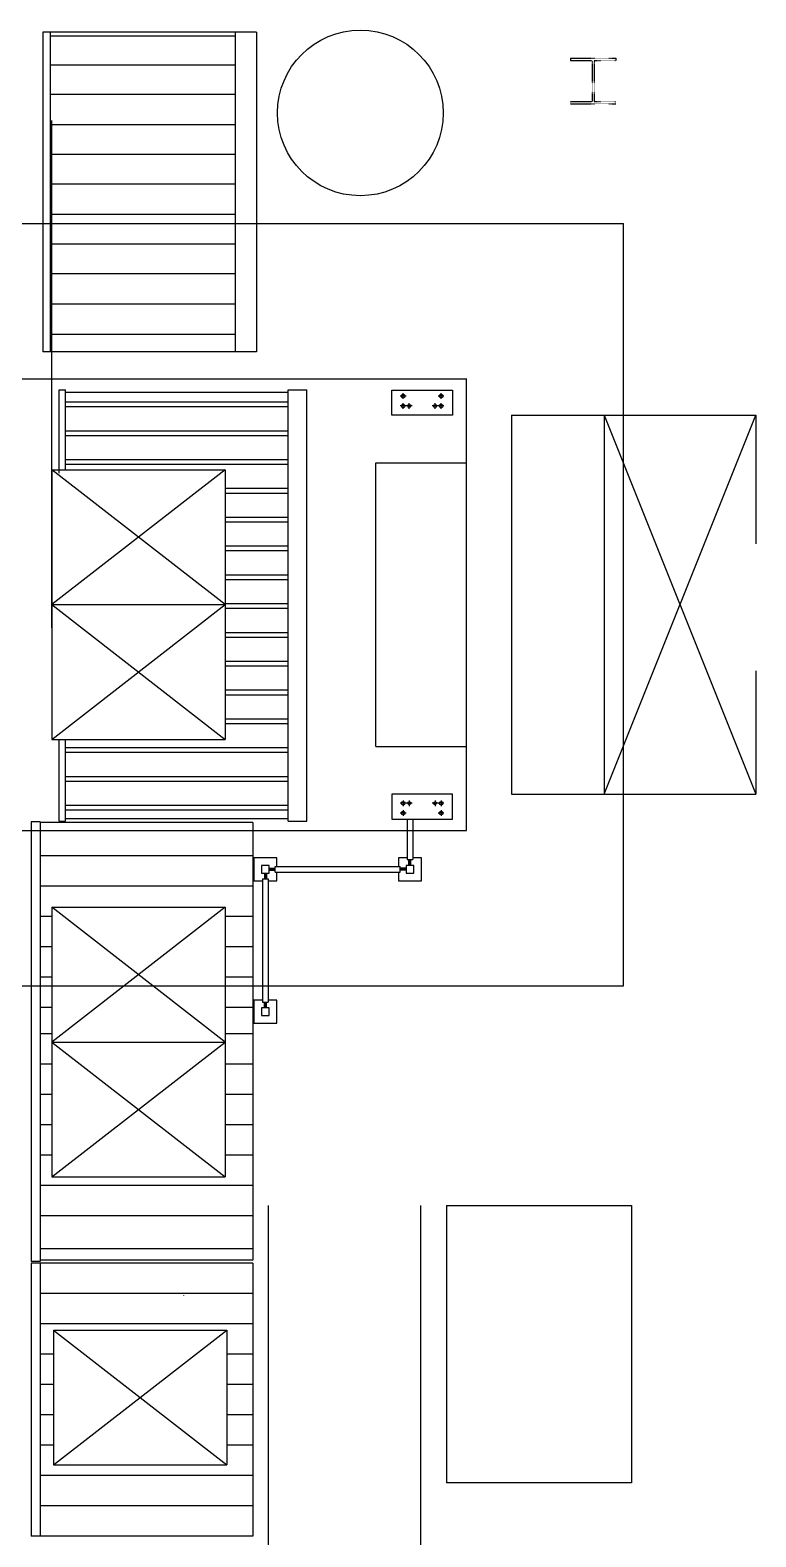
# Model space of a CAD drawing. Header units: millimetres. Extents: x -1732 to 458256, y -4349 to 130988.
# Drawn here: x 83778 to 88562, y 107528 to 117464 of the extents above; entities that cross this region are included whole.
import ezdxf

# ---------------------------------------------------------------- set-up
doc = ezdxf.new("R2010")
doc.units = ezdxf.units.MM
doc.header["$LTSCALE"] = 0.01
doc.header["$MEASUREMENT"] = 0
doc.linetypes.add('PHANTOM2', pattern=[31.75, 15.875, -3.175, 3.175, -3.175, 3.175, -3.175])
for name, color, linetype in [('AGTRAJCO', 200, 'CONTINUOUS'), ('F-E-EQP', 251, 'CONTINUOUS'), ('F-E-EQP-PH2', 251, 'PHANTOM2'), ('Gardes', 251, 'CONTINUOUS'), ('S-E-ACI', 251, 'PHANTOM2')]:
    doc.layers.add(name, color=color, linetype=linetype)

# ---------------------------------------------------------------- blocks, each defined once
blk = doc.blocks.new('Garde 4 5 6')
at = {"layer": 'Gardes', "linetype": 'Continuous'}
for p, q in [((107546.6, 166330.1), (107584.7, 166330.1)), ((107546.6, 166330.1), (107546.6, 166063.4)), ((107584.7, 166330.1), (107584.7, 166063.4)), ((107546.6, 166063.4), (107584.7, 166063.4)), ((107559.3, 166025.3), (107559.3, 166063.4)), ((107565.6, 166025.3), (107565.6, 166063.4)), ((107572, 166025.3), (107572, 166063.4)), ((106606.8, 165974.5), (106606.8, 165936.4)), ((106613.1, 165974.5), (106613.1, 165936.4)), ((106619.5, 165974.5), (106619.5, 165936.4)), ((106638.5, 166006.3), (106676.6, 166006.3)), ((106638.5, 165999.9), (106676.6, 165999.9)), ((106638.5, 165993.6), (106676.6, 165993.6)), ((106676.6, 165980.9), (106676.6, 166019)), ((106676.6, 166019), (107502.1, 166019)), ((106676.6, 165980.9), (107502.1, 165980.9)), ((107502.1, 165980.9), (107502.1, 166019)), ((107540.2, 166006.3), (107502.1, 166006.3)), ((107540.2, 165999.9), (107502.1, 165999.9)), ((107540.2, 165993.6), (107502.1, 165993.6)), ((106594.1, 165936.4), (106594.1, 165123.6)), ((106594.1, 165936.4), (106632.2, 165936.4)), ((106632.2, 165936.4), (106632.2, 165123.6)), ((106594.1, 165123.6), (106632.2, 165123.6)), ((106606.8, 165085.5), (106606.8, 165123.6)), ((106613.1, 165085.5), (106613.1, 165123.6)), ((106619.5, 165085.5), (106619.5, 165123.6))]:
    blk.add_line(p, q, dxfattribs=at)
for points in [[(106689.3, 166019), (106689.3, 166076.1), (106536.9, 166076.1), (106536.9, 165923.7), (106594.1, 165923.7)], [(107489.4, 165980.9), (107489.4, 165923.7), (107641.8, 165923.7), (107641.8, 166076.1), (107584.7, 166076.1)], [(107546.6, 166076.1), (107489.4, 166076.1), (107489.4, 166019)], [(106632.2, 165923.7), (106689.3, 165923.7), (106689.3, 165980.9)], [(106594.1, 165136.3), (106536.9, 165136.3), (106536.9, 164983.9), (106689.3, 164983.9), (106689.3, 165136.3), (106632.2, 165136.3)]]:
    blk.add_lwpolyline(points, dxfattribs=at)
for points in [[(106587.7, 166025.3), (106587.7, 165974.5), (106638.5, 165974.5), (106638.5, 166025.3)], [(107540.2, 166025.3), (107540.2, 165974.5), (107591, 165974.5), (107591, 166025.3)], [(106638.5, 165085.5), (106587.7, 165085.5), (106587.7, 165034.7), (106638.5, 165034.7)]]:
    blk.add_lwpolyline(points, close=True, dxfattribs=at)

msp = doc.modelspace()

# ---------------------------------------------------------------- linework, layer by layer
at = {"layer": 'AGTRAJCO'}
msp.add_line((84791.18049, 109119.77764), (84791.18049, 109121.77764), dxfattribs=at)
at = {"layer": 'F-E-EQP', "linetype": 'Continuous'}
for p, q in [((85270.13044, 117450.59968), (83860.43044, 117450.59968)), ((83860.43044, 117450.59968), (83860.43044, 115342.59968)), ((83910.43044, 117450.59968), (83910.43044, 115342.59968)), ((85129.63044, 117450.59968), (85129.63044, 115342.59968)), ((85270.13044, 117450.59968), (85270.13044, 115342.59968)), ((85129.63044, 117425.38557), (83910.43044, 117425.38557)), ((85129.63044, 117234.45694), (83910.43044, 117234.45694)), ((85129.63044, 117038.99262), (83910.43044, 117038.99262)), ((85129.63044, 116838.99262), (83910.43044, 116838.99262)), ((85129.63044, 116643.52831), (83910.43044, 116643.52831)), ((85129.63044, 116448.06399), (83910.43044, 116448.06399)), ((85129.63044, 116248.06399), (83910.43044, 116248.06399)), ((85129.63044, 116052.59968), (83910.43044, 116052.59968)), ((85129.63044, 115857.13536), (83910.43044, 115857.13536)), ((85129.63044, 115657.13536), (83910.43044, 115657.13536)), ((85129.63044, 115457.13536), (83910.43044, 115457.13536)), ((85270.13044, 115342.59968), (83860.43044, 115342.59968)), ((83970.20798, 114543.50053), (83970.20798, 115093.00053)), ((83970.20798, 115093.00053), (84011.20798, 115093.00053)), ((84011.20798, 114565.09968), (84011.20798, 115093.00053)), ((84011.20798, 115077.00053), (85478.20798, 115077.00053)), ((85478.20798, 112248.00053), (85478.20798, 115093.00053)), ((85478.20798, 115093.00053), (85602.20798, 115093.00053)), ((85602.20798, 112248.00053), (85602.20798, 115093.00053)), ((84011.20798, 115013.00053), (85478.20798, 115013.00053)), ((84011.20798, 114982.00053), (85478.20798, 114982.00053)), ((86951.82283, 114926.00053), (88561.82283, 114926.00053)), ((86951.82283, 114926.00053), (86951.82283, 112426.03868)), ((87561.82283, 114926.00053), (87561.82283, 112426.03868)), ((87561.82283, 112426.03868), (88561.82283, 114926.00053)), ((87561.82283, 114926.00053), (88561.82283, 112426.03868)), ((88561.82283, 114926.00053), (88561.82283, 114076.76517)), ((84011.20798, 114823.00053), (85478.20798, 114823.00053)), ((84011.20798, 114792.00058), (85478.20798, 114792.00058)), ((84011.20798, 114633.00058), (85478.20798, 114633.00058)), ((84011.20798, 114602.00058), (85478.20798, 114602.00058)), ((85063.20798, 113676.09968), (83920.20798, 114565.09968)), ((85063.20798, 114565.09968), (83920.20798, 113676.09968)), ((85063.20798, 114443.00058), (85478.20798, 114443.00058)), ((85063.20798, 114412.00058), (85478.20798, 114412.00058)), ((85063.20798, 114253.00058), (85478.20798, 114253.00058)), ((85063.20798, 114222.00058), (85478.20798, 114222.00058)), ((85063.20798, 114063.00058), (85478.20798, 114063.00058)), ((85063.20798, 114032.00058), (85478.20798, 114032.00058)), ((85063.20798, 113873.00058), (85478.20798, 113873.00058)), ((85063.20798, 113842.00058), (85478.20798, 113842.00058)), ((83920.20798, 112787.09968), (85063.20798, 113676.09968)), ((83920.20798, 113676.09968), (85063.20798, 112787.09968)), ((85063.20798, 113683.00058), (85478.20798, 113683.00058)), ((85063.20798, 113652.00058), (85478.20798, 113652.00058)), ((85063.20798, 113493.00058), (85478.20798, 113493.00058)), ((85063.20798, 113462.00058), (85478.20798, 113462.00058)), ((85063.20798, 113303.00058), (85478.20798, 113303.00058)), ((85063.20798, 113272.00058), (85478.20798, 113272.00058)), ((88561.82283, 113238.84669), (88561.82283, 112426.03868)), ((85063.20798, 113113.00058), (85478.20798, 113113.00058)), ((85063.20798, 113082.00058), (85478.20798, 113082.00058)), ((85063.20798, 112923.00058), (85478.20798, 112923.00058)), ((85063.20798, 112892.00058), (85478.20798, 112892.00058)), ((83970.20798, 112248.00053), (83970.20798, 112787.09968)), ((84011.20798, 112248.00053), (84011.20798, 112787.09968)), ((84011.20798, 112733.00058), (85478.20798, 112733.00058)), ((84011.20798, 112702.00058), (85478.20798, 112702.00058)), ((84011.20798, 112543.00058), (85478.20798, 112543.00058)), ((84011.20798, 112512.00058), (85478.20798, 112512.00058)), ((86951.82283, 112426.03868), (88561.82283, 112426.03868)), ((84011.20798, 112353.00058), (85478.20798, 112353.00058)), ((84011.20798, 112322.00058), (85478.20798, 112322.00058)), ((83844.92804, 112243.00053), (83784.92804, 112243.00053)), ((83784.92804, 112243.00053), (83784.92804, 109343.00053)), ((83844.92804, 112243.00053), (83844.92804, 109343.00053)), ((85244.92804, 112238.00053), (83844.92804, 112238.00053)), ((83970.20798, 112248.00053), (84011.20798, 112248.00053)), ((84011.20798, 112265.46303), (85478.20798, 112265.46303)), ((85244.92804, 112238.00053), (85244.92804, 109353.00053)), ((85478.20798, 112248.00053), (85602.20798, 112248.00053)), ((85244.92804, 112018.50053), (83844.92804, 112018.50053)), ((85244.9263, 111818.50053), (83844.92804, 111818.50053)), ((83921.12703, 111618.50053), (83844.92804, 111618.50053)), ((85064.12703, 110790.7142), (83921.12703, 111679.7142)), ((85064.12703, 111679.7142), (83921.12703, 110790.7142)), ((85244.92546, 111618.50053), (85064.12445, 111618.50053)), ((83921.12703, 111418.50053), (83844.92804, 111418.50053)), ((85244.92546, 111418.50053), (85064.12445, 111418.50053)), ((83921.12703, 111218.50053), (83844.92804, 111218.50053)), ((85244.92804, 111218.50053), (85064.12703, 111218.50053)), ((79225.61434, 111163.00052), (87688.82283, 111163.00052)), ((83921.12703, 111018.50053), (83844.92804, 111018.50053)), ((85244.92804, 111018.50053), (85064.12703, 111018.50053)), ((83921.12703, 110845.09968), (83844.92804, 110845.09968)), ((85244.92804, 110845.09968), (85064.12703, 110845.09968)), ((83921.12703, 109901.7142), (85064.12703, 110790.7142)), ((83921.12703, 110790.7142), (85064.12703, 109901.7142)), ((83921.12703, 110645.09968), (83844.92804, 110645.09968)), ((85244.92804, 110645.09968), (85064.12703, 110645.09968)), ((83921.12703, 110445.09968), (83844.92804, 110445.09968)), ((85244.92804, 110445.09968), (85064.12703, 110445.09968)), ((83921.12703, 110245.09968), (83844.92804, 110245.09968)), ((85244.92804, 110245.09968), (85064.12703, 110245.09968)), ((83921.12703, 110045.09968), (83844.92804, 110045.09968)), ((85244.92804, 110045.09968), (85064.12703, 110045.09968)), ((85244.92804, 109845.09968), (83844.92804, 109845.09968)), ((85244.92804, 109645.09968), (83844.92804, 109645.09968)), ((85244.92804, 109428.50053), (83844.92804, 109428.50053)), ((83844.92804, 109343.00053), (83784.92804, 109343.00053)), ((85244.92804, 109333.00053), (83784.92804, 109333.00053)), ((83784.92804, 109333.00053), (83784.92804, 107533.00053)), ((85244.92804, 109353.00053), (83844.92804, 109353.00053)), ((83844.92804, 109333.00053), (83844.92804, 107533.00053)), ((85244.92211, 109352.99678), (83868.87884, 109353.00036)), ((85244.92804, 109333.00053), (85244.92804, 107533.00053)), ((85244.92804, 109133.00053), (83844.92804, 109133.00053)), ((85244.92804, 108933.00053), (83844.92804, 108933.00053)), ((83931.47354, 108002.83688), (85074.47354, 108891.83688)), ((83931.47354, 108891.83688), (85074.47354, 108002.83688)), ((83931.47354, 108733.00053), (83844.92804, 108733.00053)), ((85244.92804, 108733.00053), (85074.47354, 108733.00053)), ((83931.47354, 108533.00053), (83844.92804, 108533.00053)), ((85244.92804, 108533.00053), (85074.47354, 108533.00053)), ((83931.47354, 108333.00053), (83844.92804, 108333.00053)), ((85244.92804, 108333.00053), (85074.47354, 108333.00053)), ((83931.47354, 108133.00053), (83844.92804, 108133.00053)), ((85244.92804, 108133.00053), (85074.47354, 108133.00053)), ((85244.92804, 107933.00053), (83844.92804, 107933.00053)), ((85244.92804, 107733.00053), (83844.92804, 107733.00053)), ((85244.92214, 107533.00053), (83784.92207, 107533.00433))]:
    msp.add_line(p, q, dxfattribs=at)
at = {"layer": 'F-E-EQP'}
for p, q in [((86236.82283, 115032.2077), (86236.82283, 115069.79335)), ((86486.82283, 115032.2077), (86486.82283, 115069.79335)), ((86255.61565, 115051.00053), (86218.03, 115051.00053)), ((86255.61565, 114986.00053), (86218.03, 114986.00053)), ((86236.82283, 114967.2077), (86236.82283, 115004.79335)), ((86295.61565, 114986.00053), (86258.03, 114986.00053)), ((86276.82283, 114967.2077), (86276.82283, 115004.79335)), ((86465.61565, 114986.00053), (86428.03, 114986.00053)), ((86446.82283, 114967.2077), (86446.82283, 115004.79335)), ((86505.61565, 115051.00053), (86468.03, 115051.00053)), ((86505.61565, 114986.00053), (86468.03, 114986.00053)), ((86486.82283, 114967.2077), (86486.82283, 115004.79335)), ((83920.20798, 114565.09968), (83920.20798, 112787.09968)), ((83920.20798, 114565.09968), (85063.20798, 114565.09968)), ((85063.20798, 114565.09968), (85063.20798, 112787.09968)), ((83920.20798, 113676.09968), (85063.20798, 113676.09968)), ((83920.20798, 112787.09968), (85063.20798, 112787.09968)), ((86562.43004, 112426.03868), (86162.43084, 112426.03868)), ((86236.82283, 112384.79335), (86236.82283, 112347.2077)), ((86276.82283, 112384.79335), (86276.82283, 112347.2077)), ((86446.82283, 112384.79335), (86446.82283, 112347.2077)), ((86486.82283, 112384.79335), (86486.82283, 112347.2077)), ((86255.61565, 112366.00053), (86218.03, 112366.00053)), ((86255.61565, 112301.00053), (86218.03, 112301.00053)), ((86236.82283, 112319.79335), (86236.82283, 112282.2077)), ((86295.61565, 112366.00053), (86258.03, 112366.00053)), ((86465.61565, 112366.00053), (86428.03, 112366.00053)), ((86505.61565, 112366.00053), (86468.03, 112366.00053)), ((86505.61565, 112301.00053), (86468.03, 112301.00053)), ((86486.82283, 112319.79335), (86486.82283, 112282.2077)), ((83921.12703, 111679.7142), (83921.12703, 109901.7142)), ((83921.12703, 111679.7142), (85064.12703, 111679.7142)), ((85064.12703, 111679.7142), (85064.12703, 109901.7142)), ((83921.12703, 110790.7142), (85064.12703, 110790.7142)), ((83921.12703, 109901.7142), (85064.12703, 109901.7142)), ((83931.47354, 108891.83688), (83931.47354, 108002.83688)), ((83931.47354, 108891.83688), (85074.47354, 108891.83688)), ((85074.47354, 108891.83688), (85074.47354, 108002.83688)), ((83931.47354, 108002.83688), (85074.47354, 108002.83688))]:
    msp.add_line(p, q, dxfattribs=at)
at = {"layer": 'F-E-EQP', "const_width": 10}
msp.add_lwpolyline([(83920.20798, 116869.18805), (83920.20798, 113521.01439)], dxfattribs=at)
at = {"layer": 'F-E-EQP', "linetype": 'Continuous'}
for points in [[(86161.82283, 114926.00053), (86161.82283, 115091.00053), (86561.82283, 115091.00053), (86561.82283, 114926.00053)], [(86161.82283, 112426.00053), (86161.82283, 112261.00053), (86561.82283, 112261.00053), (86561.82283, 112426.00053)]]:
    msp.add_lwpolyline(points, close=True, dxfattribs=at)
for centre, radius in [((85954.67051, 116918.38765), 546.1), ((86236.82283, 115051.00053), 12), ((86236.82283, 114986.00053), 12), ((86276.82283, 114986.00053), 10), ((86446.82283, 114986.00053), 10), ((86486.82283, 115051.00053), 12), ((86486.82283, 114986.00053), 12), ((86236.82283, 112366.00053), 12), ((86236.82283, 112301.00053), 12), ((86276.82283, 112366.00053), 10), ((86446.82283, 112366.00053), 10), ((86486.82283, 112366.00053), 12), ((86486.82283, 112301.00053), 12)]:
    msp.add_circle(centre, radius, dxfattribs=at)
at = {"layer": 'F-E-EQP-PH2', "linetype": 'Continuous'}
for p, q in [((80151.82282, 116189.16068), (87688.82283, 116189.16068)), ((87688.82283, 111163.00052), (87688.82283, 116189.16068)), ((80151.88715, 115166.00053), (86654.82283, 115166.00053)), ((86654.82283, 112186.00052), (86654.82283, 115166.16068)), ((86056.82283, 112741.00052), (86056.82283, 114611.16068)), ((86056.82283, 114611.16068), (86654.82283, 114611.16068)), ((86056.82283, 112741.00052), (86654.82283, 112741.00052)), ((79225.61366, 112186.04424), (86654.82283, 112186.19883)), ((85350.20086, 106157.61843), (85350.20086, 109712.61843)), ((86350.20086, 109712.61843), (86350.20086, 106157.61843)), ((86522.24647, 109712.61843), (87741.24647, 109712.61843)), ((86522.24647, 109712.61843), (86522.24647, 107883.61843)), ((87741.24647, 109712.61843), (87741.24647, 107883.61843)), ((87741.24647, 107883.61843), (86522.24647, 107883.61843))]:
    msp.add_line(p, q, dxfattribs=at)
at = {"layer": 'S-E-ACI'}
for p, q in [((87339.46948, 117279.44545), (87639.47498, 117279.44545)), ((87339.46948, 117279.44545), (87339.46948, 117264.44929)), ((87339.46948, 117264.44929), (87481.94215, 117264.44929)), ((87481.94215, 117264.44929), (87481.94215, 116994.44526)), ((87496.93831, 117264.44929), (87639.47498, 117264.44929)), ((87496.93831, 117264.44929), (87496.93831, 116994.44526)), ((87639.47498, 117279.44545), (87639.47498, 117264.44929)), ((87339.46948, 116994.44526), (87339.46948, 116979.4491)), ((87339.46948, 116994.44526), (87481.94215, 116994.44526)), ((87339.46948, 116979.4491), (87639.47498, 116979.4491)), ((87496.93831, 116994.44526), (87639.47498, 116994.44526)), ((87639.47498, 116994.44526), (87639.47498, 116979.4491))]:
    msp.add_line(p, q, dxfattribs=at)

# ---------------------------------------------------------------- block references
at = {"layer": 'F-E-EQP', "linetype": 'Continuous'}
msp.add_blockref('Garde 4 5 6', (-21284.30123, -54069.12961), dxfattribs=at)

doc.saveas('drawing.dxf')
